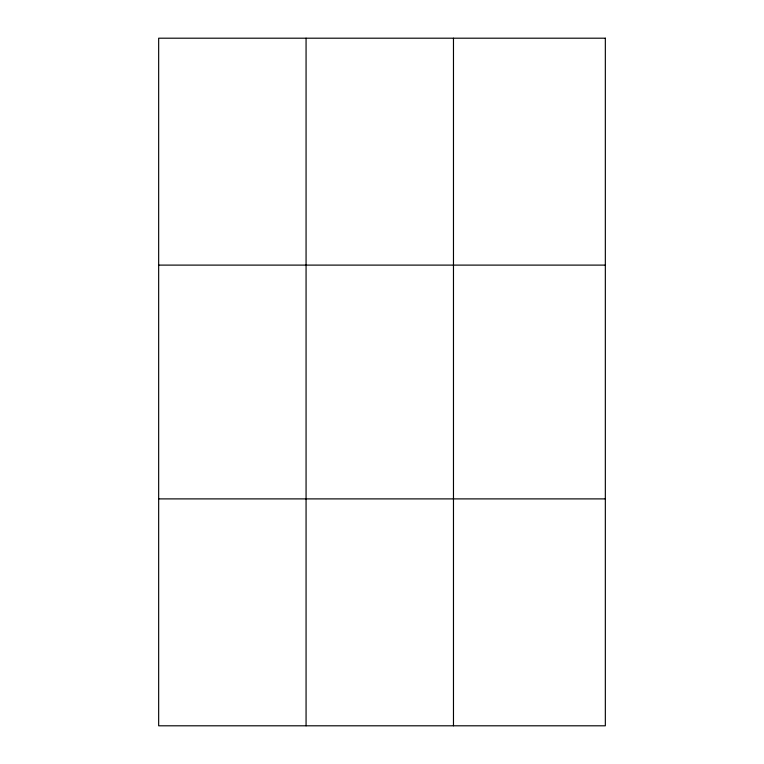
<?xml version="1.0" encoding="UTF-8"?>
<svg xmlns="http://www.w3.org/2000/svg" width="764" height="764" viewBox="0 0 764 764"><rect width="100%" height="100%" fill="white"/><g stroke="black" fill="none" stroke-linecap="round" stroke-linejoin="round"><path stroke-width="1.15" d="M306.068 725.8L306.068 38.2M453.472 725.8L453.472 38.2M158.664 265.108L605.336 265.108M158.664 498.892L605.336 498.892M605.336 38.2L605.336 725.8L158.664 725.8L158.664 38.2L605.336 38.2"/></g></svg>
